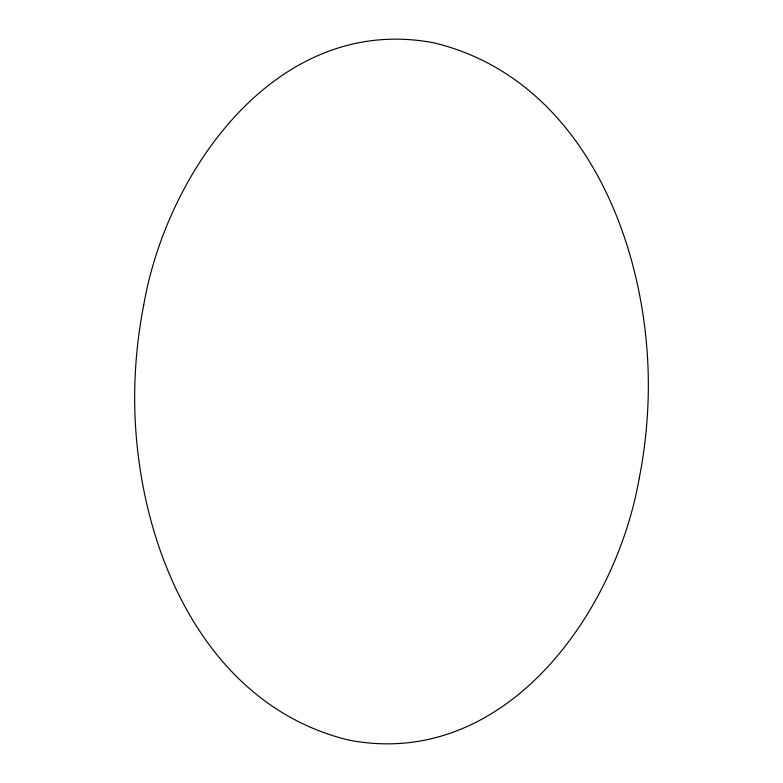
<?xml version="1.0" encoding="UTF-8"?>
<svg xmlns="http://www.w3.org/2000/svg" width="783" height="783" viewBox="0 0 783 783"><rect width="100%" height="100%" fill="white"/><g stroke="black" fill="none" stroke-linecap="round" stroke-linejoin="round"><path stroke-width="1.17" d="M143.7 305.184C167.2 169.285 278.386 12.978 434.066 42.869C591.273 80.943 655.371 262.765 647.737 408.726A589.11 518.209 29 0 1 639.3 477.816M639.3 477.816C615.8 613.715 504.614 770.022 348.934 740.131C191.727 702.057 127.629 520.235 135.263 374.274A589.11 518.209 29 0 1 143.7 305.184"/></g></svg>
